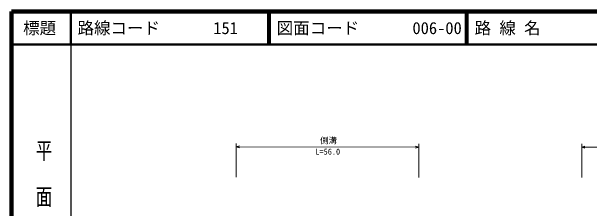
# Model space of a CAD drawing. Units: millimetres, scale not verified. Extents: x 40000 to 680000, y 20000 to 380000.
# Drawn here: x 40000 to 215181, y 320334 to 380000 of the extents above; entities that cross this region are included whole.
import ezdxf
from ezdxf.enums import TextEntityAlignment as Align

# ---------------------------------------------------------------- set-up
doc = ezdxf.new("R2010")
doc.units = ezdxf.units.MM
doc.header["$LTSCALE"] = 1000
for name, color, linetype, lineweight in [('M-STR-HTXT', 7, 'Continuous', 13), ('M-TTL', 2, 'Continuous', 140), ('M-TTL-BAND', 7, 'Continuous', 25), ('M-TTL-LINE', 7, 'Continuous', 50)]:
    doc.layers.add(name, color=color, linetype=linetype, lineweight=lineweight)
doc.layers.add('M-TTL-TXT', color=7, linetype='Continuous')
doc.styles.add('@ＭＳ ゴシック', font='')
doc.styles.add('ＭＳ ゴシック', font='')
doc.styles.get('@ＭＳ ゴシック').set_extended_font_data('@MS Gothic')
doc.styles.get('ＭＳ ゴシック').set_extended_font_data('MS Gothic')

msp = doc.modelspace()

# ---------------------------------------------------------------- linework, layer by layer
at = {"layer": 'M-STR-HTXT'}
for p, q in [((108104, 329808), (108121, 340002)), ((163452, 339909), (163435, 329715)), ((212826, 329715), (212826, 339909)), ((108119, 339002), (163450, 338909)), ((212826, 338909), (259411, 338909))]:
    msp.add_line(p, q, dxfattribs=at)
for points in [[(109119, 338713), (108119, 339002), (109120, 339285)], [(162451, 339198), (163450, 338909), (162450, 338626)], [(213826, 338622), (212826, 338909), (213826, 339194)]]:
    msp.add_lwpolyline(points, dxfattribs=at)
at = {"layer": 'M-TTL'}
for p, q in [((40000, 380000), (40000, 20000)), ((680000, 380000), (40000, 380000))]:
    msp.add_line(p, q, dxfattribs=at)
at = {"layer": 'M-TTL-BAND'}
msp.add_line((58000, 370000), (58000, 20000), dxfattribs=at)
at = {"layer": 'M-TTL-LINE'}
for p, q in [((58000, 380000), (58000, 370000)), ((117750, 380000), (117750, 370000)), ((118250, 380000), (118250, 370000)), ((177750, 380000), (177750, 370000)), ((178250, 380000), (178250, 370000)), ((40000, 370000), (680000, 370000))]:
    msp.add_line(p, q, dxfattribs=at)

# ---------------------------------------------------------------- texts
at = {"layer": 'M-STR-HTXT', "style": 'ＭＳ ゴシック'}
for s, p in [('側溝', (133523, 339461)), ('L=56.0', (132121, 336076))]:
    msp.add_text(s, height=1833, dxfattribs=at).set_placement(p, align=Align.BOTTOM_LEFT)
at = {"layer": 'M-TTL-BAND', "style": '@ＭＳ ゴシック', "width": 1.4}
msp.add_text('平  面  図', height=3666, rotation=270, dxfattribs=at).set_placement((49777, 306475), align=Align.MIDDLE_RIGHT)
at = {"layer": 'M-TTL-TXT', "style": 'ＭＳ ゴシック'}
msp.add_text('標題', height=3666, dxfattribs=at).set_placement((48500, 375000), align=Align.MIDDLE_CENTER)
for s, p in [('路線コード', (60000, 375000)), ('151', (101142, 375000)), ('151', (101142, 375000)), ('151', (101142, 375000)), ('図面コード', (120380, 375000)), ('006-00', (161521, 375000)), ('路 線 名', (180380, 375000))]:
    msp.add_text(s, height=3666, dxfattribs=at).set_placement(p, align=Align.MIDDLE_LEFT)

doc.saveas('drawing.dxf')
